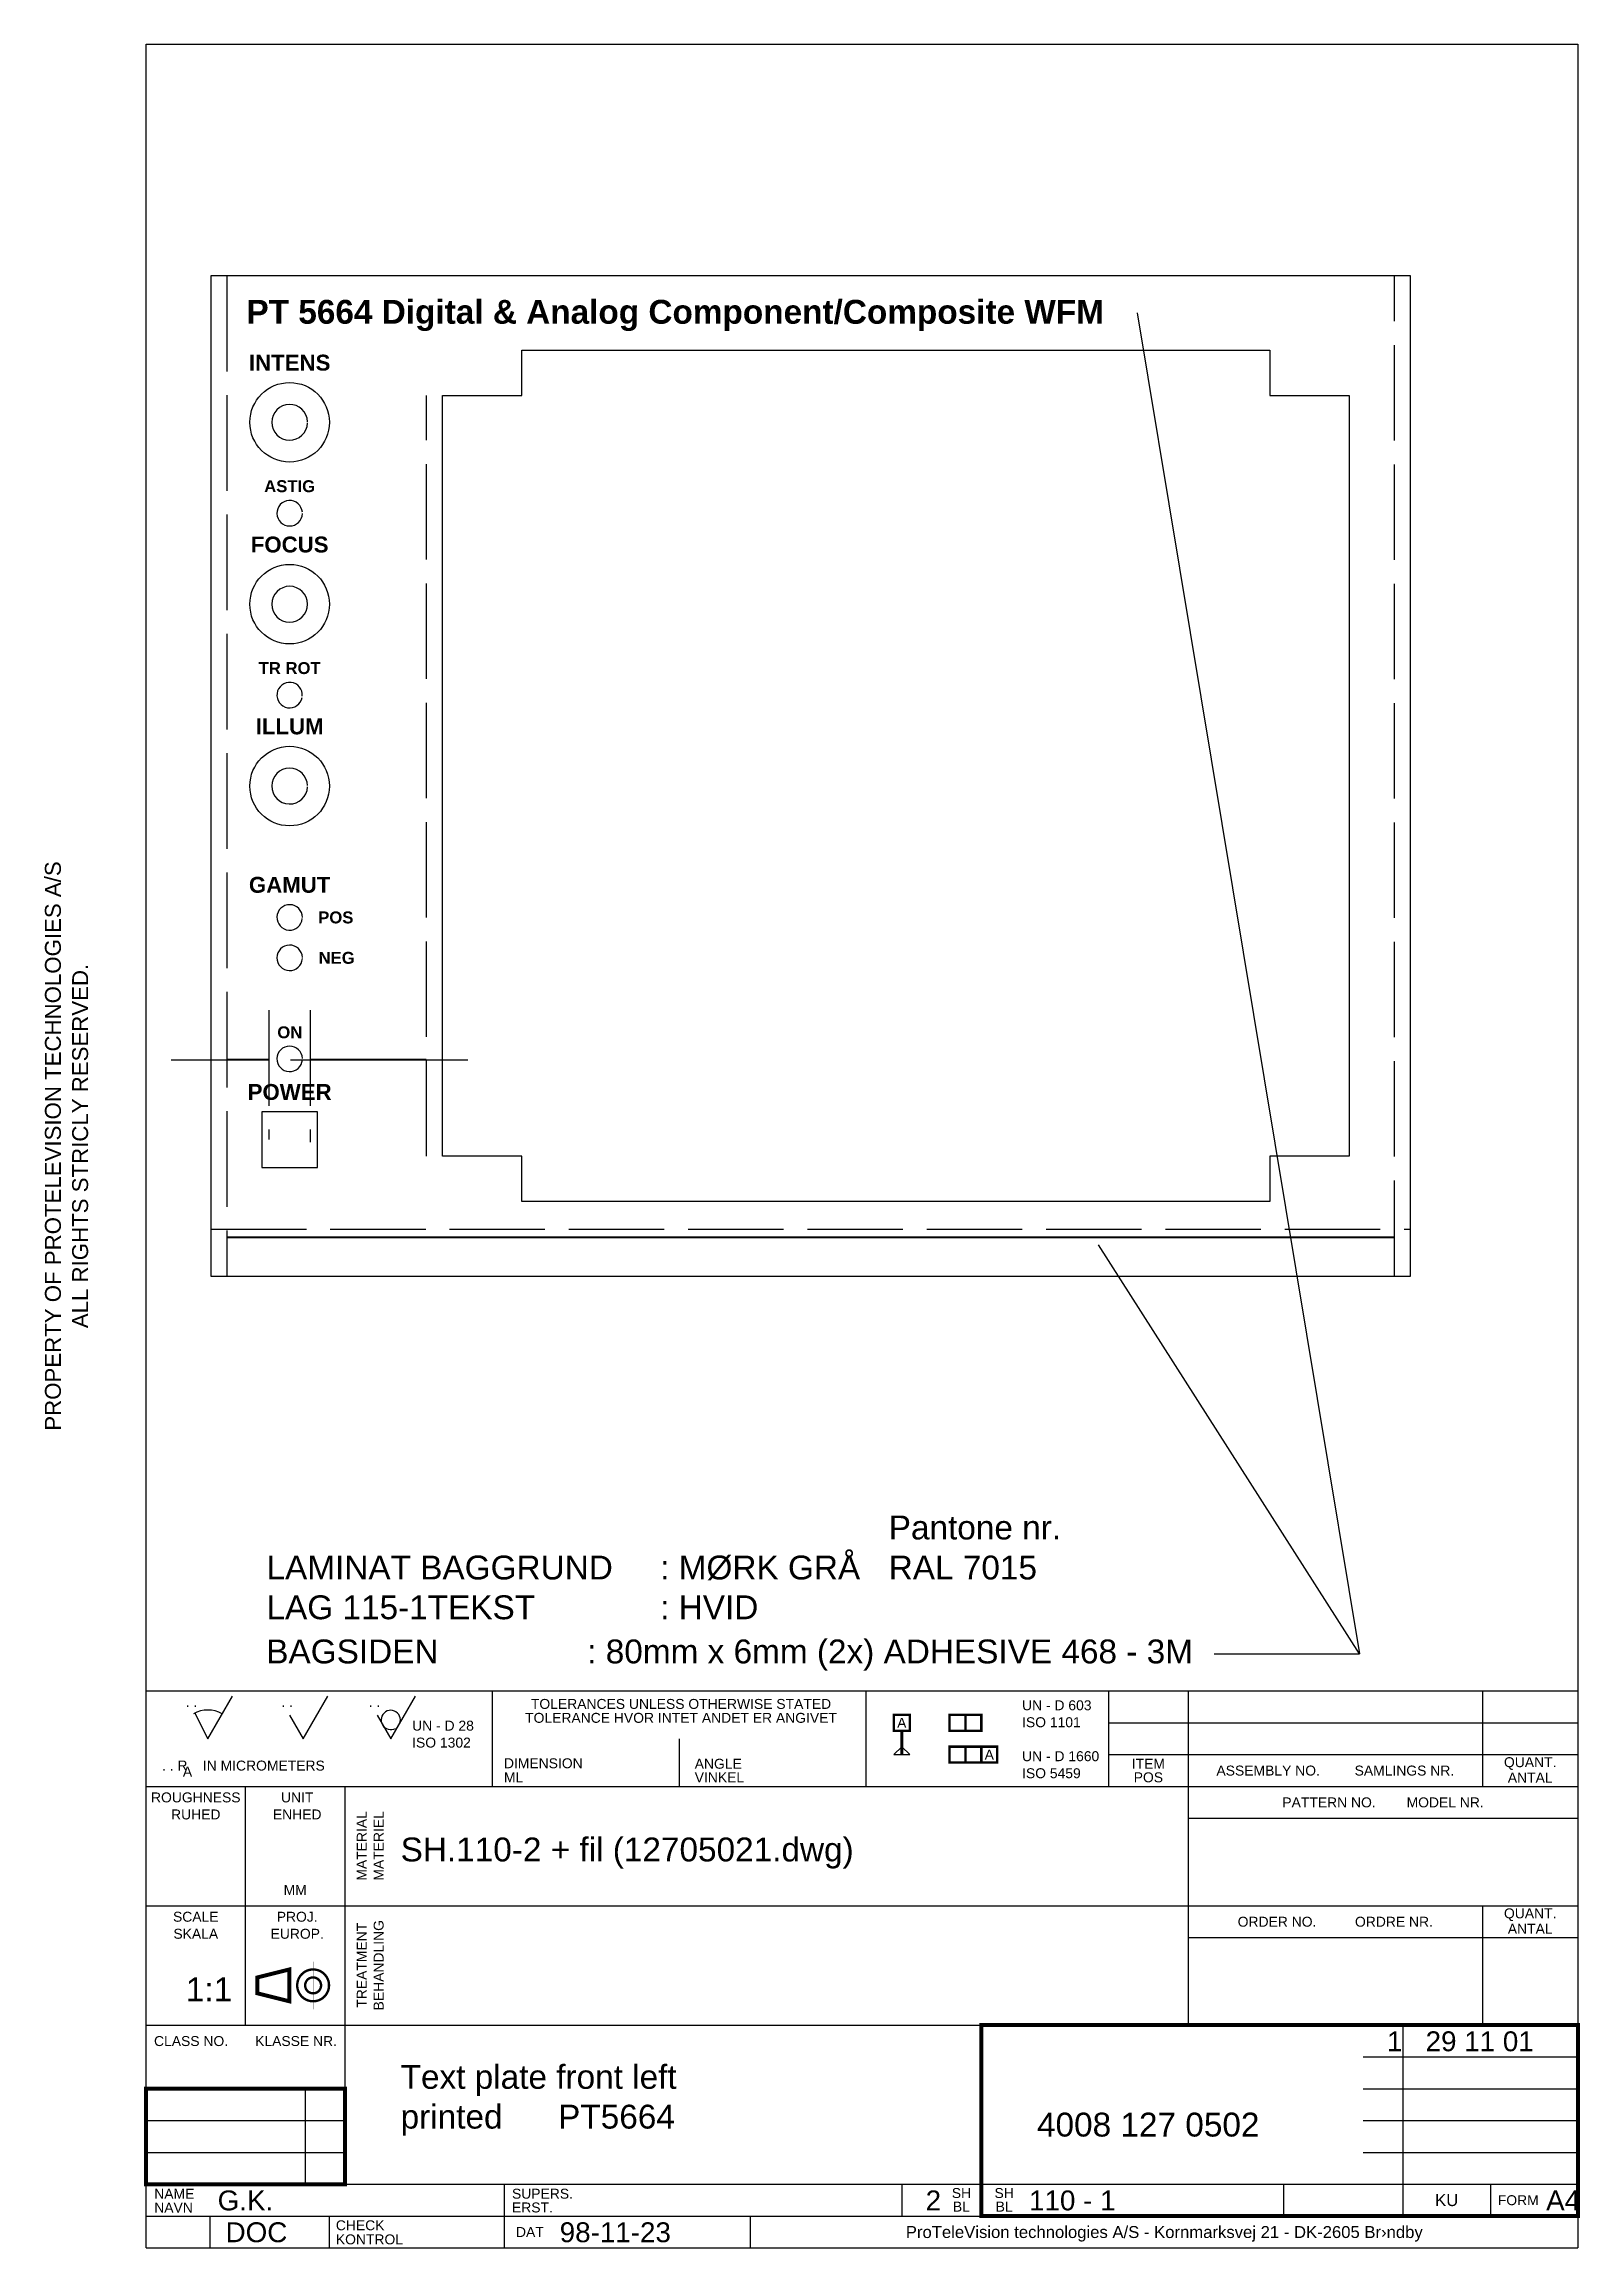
# Model space of a CAD drawing. Extents: x 7 to 200, y 10 to 287.
import ezdxf
from ezdxf.enums import TextEntityAlignment as Align

# ---------------------------------------------------------------- set-up
doc = ezdxf.new("R2010")
doc.units = 0
doc.header["$MEASUREMENT"] = 0
doc.linetypes.add('ACAD_ISO02W100', pattern=[15, 12, -3])
doc.linetypes.add('CENTER', pattern=[2, 1.25, -0.25, 0.25, -0.25])
doc.layers.get('0').update_dxf_attribs({"linetype": 'CONTINUOUS'})
for name, color, linetype in [('110-1', 10, 'CONTINUOUS'), ('110-1MEK', 3, 'CONTINUOUS'), ('115-1TEKST', 7, 'CONTINUOUS'), ('HJÆLPELINER', 6, 'ACAD_ISO02W100')]:
    doc.layers.add(name, color=color, linetype=linetype)
doc.styles.add('DK-AUDIO', font='')
doc.styles.get("Standard").update_dxf_attribs({"font": 'ARIAL.TTF'})
doc.styles.get('DK-AUDIO').set_extended_font_data('Arial', bold=True)

msp = doc.modelspace()

# ---------------------------------------------------------------- linework, layer by layer
for centre in [(38.05, 239.46), (38.05, 216.6), (38.05, 193.74)]:
    msp.add_circle(centre, 5)
at = {"layer": '110-1'}
for p, q in [((144.58, 253.2), (172.53, 84.68)), ((172.53, 84.68), (139.74, 136.08)), ((154.29, 84.68), (172.53, 84.68)), ((45, 67), (45, 50)), ((65, 18), (65, 14)), ((43, 14), (43, 10))]:
    msp.add_line(p, q, dxfattribs=at)
for points in [[(20, 10), (20, 287), (200, 287), (200, 10)], [(20, 80), (200, 80)], [(26.15, 77.23), (27.75, 74), (30.87, 79.37)], [(38.04, 76.97), (39.75, 74), (42.87, 79.37)], [(49.04, 76.97), (50.75, 74), (53.87, 79.37)], [(63.5, 80), (63.5, 68)], [(110.5, 80), (110.5, 68)], [(141, 80), (141, 68)], [(151, 80), (151, 38)], [(188, 80), (188, 68)], [(141, 76), (200, 76)], [(87, 74), (87, 68)], [(141, 72), (200, 72)], [(20, 68), (200, 68)], [(32.5, 38), (32.5, 68)], [(45, 68), (45, 18)], [(151.09, 64.01), (200.09, 64.01)], [(20, 53), (200, 53)], [(188, 53), (188, 38)], [(151, 49), (200, 49)], [(20, 38), (200, 38)], [(178, 38), (178, 14)], [(173, 34), (200, 34)], [(40, 30), (40, 18)], [(173, 30), (200, 30)], [(20, 26), (45, 26)], [(173, 26), (200, 26)], [(20, 22), (45, 22)], [(173, 22), (200, 22)], [(20, 18), (200, 18)], [(65, 18), (65, 10)], [(115, 18), (115, 14)], [(125, 18), (125, 14)], [(163, 18), (163, 14)], [(189, 18), (189, 14)], [(20, 14), (200, 14)], [(28, 14), (28, 10)], [(43, 14), (43, 10)], [(96, 10), (96, 14)], [(20, 10), (200, 10)]]:
    msp.add_lwpolyline(points, dxfattribs=at)
for points, const_width in [([(114, 77), (116, 77), (116, 75), (114, 75)], 0.3), ([(121, 75), (123, 75), (123, 77), (121, 77)], 0.3), ([(123, 75), (125, 75), (125, 77), (123, 77)], 0.3), ([(121, 71), (123, 71), (123, 73), (121, 73)], 0.3), ([(123, 71), (125, 71), (125, 73), (123, 73)], 0.3), ([(125, 73), (127, 73), (127, 71), (125, 71)], 0.3), ([(125, 14), (200, 14), (200, 38), (125, 38)], 0.5)]:
    msp.add_lwpolyline(points, close=True, dxfattribs=dict(at, const_width=const_width))
for points, const_width in [([(115, 75), (115, 72)], 0.4), ([(34, 42), (38, 41), (38, 45), (34, 44), (34, 42)], 0.5), ([(20, 18), (45, 18), (45, 30), (20, 30), (20, 18)], 0.5)]:
    msp.add_lwpolyline(points, dxfattribs=dict(at, const_width=const_width))
msp.add_lwpolyline([(114, 72), (116, 72), (115, 73)], close=True, dxfattribs=at)
at = {"layer": '110-1', "color": 13, "const_width": 0.3}
for points in [[(39, 43, 1), (43, 43, 1)], [(40, 43, 1), (42, 43, 1)]]:
    msp.add_lwpolyline(points, format="xyb", close=True, dxfattribs=at)
at = {"layer": '110-1', "color": 2, "linetype": 'CENTER', "const_width": 0.02}
for points in [[(41, 46), (41, 40)], [(33, 43), (44, 43)]]:
    msp.add_lwpolyline(points, dxfattribs=at)
at = {"layer": '110-1'}
for centre, radius, start, end in [((27.75, 74), 3.61, 59.8382, 119.8382), ((50.76, 76.36), 1.21, 306.4848, 299.2477)]:
    msp.add_arc(centre, radius, start, end, dxfattribs=at)
at = {"layer": '110-1MEK'}
for p, q in [((178.95, 257.86), (28.15, 257.86)), ((28.15, 257.86), (28.15, 132.16)), ((178.95, 132.16), (178.95, 257.86)), ((67.25, 248.51), (161.25, 248.51)), ((67.25, 242.81), (67.25, 248.51)), ((161.25, 248.51), (161.25, 242.81)), ((57.25, 147.21), (57.25, 242.81)), ((57.25, 242.81), (67.25, 242.81)), ((161.25, 242.81), (171.25, 242.81)), ((171.25, 242.81), (171.25, 147.21)), ((41.55, 152.79), (34.55, 152.79)), ((34.55, 152.79), (34.55, 145.79)), ((41.55, 145.79), (41.55, 152.79)), ((67.25, 147.21), (57.25, 147.21)), ((67.25, 141.51), (67.25, 147.21)), ((171.25, 147.21), (161.25, 147.21)), ((161.25, 147.21), (161.25, 141.51)), ((34.55, 145.79), (41.55, 145.79)), ((161.25, 141.51), (67.25, 141.51)), ((28.15, 132.16), (178.95, 132.16))]:
    msp.add_line(p, q, dxfattribs=at)
for centre, radius, start, end in [((38.05, 239.46), 2.25, 1.9987, 358.0519), ((38.05, 228.03), 1.6, 4.395, 358.4343), ((38.05, 216.6), 2.25, 359.8838, 359.8772), ((38.05, 205.17), 1.6, 355.2361, 349.3786), ((38.05, 193.74), 2.25, 1.4615, 357.5095), ((38.05, 177.23), 1.6, 0.2428, 354.9867), ((38.05, 172.15), 1.6, 2.2676, 356.596), ((38.05, 159.45), 1.6, 1.6565, 355.9867)]:
    msp.add_arc(centre, radius, start, end, dxfattribs=at)
at = {"layer": '115-1TEKST', "const_width": 0.25}
for points in [[(35.45, 159.34), (30.15, 159.34)], [(40.65, 159.34), (55.25, 159.34)], [(176.95, 137.04), (30.15, 137.04)]]:
    msp.add_lwpolyline(points, dxfattribs=at)
at = {"layer": 'HJÆLPELINER'}
for p, q in [((30.15, 257.86), (30.15, 132.16)), ((176.95, 132.16), (176.95, 257.86)), ((55.25, 147.21), (55.25, 242.81)), ((35.45, 165.56), (35.45, 149.33)), ((40.65, 165.56), (40.65, 148.99)), ((23.15, 159.34), (60.47, 159.34)), ((28.15, 138.04), (178.95, 138.04))]:
    msp.add_line(p, q, dxfattribs=at)

# ---------------------------------------------------------------- texts
at = {"layer": '110-1'}
for s, p in [('PROPERTY OF PROTELEVISION TECHNOLOGIES A/S', (9.29, 148.5)), ('ALL RIGHTS STRICLY RESERVED.', (12.71, 148.5))]:
    msp.add_text(s, height=2, rotation=90, dxfattribs=at).set_placement(p, align=Align.CENTER)
for s, height, p in [('Pantone nr.', 3, (113.36, 99.05)), ('LAMINAT BAGGRUND', 3, (35.14, 94.02)), (': MØRK GRÅ', 3, (84.63, 94.02)), ('RAL 7015', 3, (113.36, 94.02)), ('LAG 115-1TEKST', 3, (35.14, 89.02)), (': HVID', 3, (84.63, 89.02)), ('BAGSIDEN', 3, (35.11, 83.47)), (': 80mm x 6mm (2x) ADHESIVE 468 - 3M', 3, (75.46, 83.47)), ('. .', 1.25, (25, 78)), ('. .', 1.25, (37, 78)), ('. .', 1.25, (48, 78)), ('UN - D 603', 1.25, (130.12, 77.58)), ('UN - D 28', 1.25, (53.45, 75.02)), ('ISO 1101', 1.25, (130.12, 75.45)), ('ISO 1302 ', 1.25, (53.45, 72.89)), ('UN - D 1660', 1.25, (130.12, 71.18)), ('. . R    IN MICROMETERS', 1.25, (22, 70)), ('A', 1.25, (24.63, 69.24)), ('DIMENSION', 1.25, (64.99, 70.29)), ('ML', 1.25, (64.99, 68.52)), ('ANGLE', 1.25, (88.97, 70.23)), ('VINKEL', 1.25, (88.97, 68.52)), ('ISO 5459', 1.25, (130.12, 69.04)), ('NAME', 1.25, (21.03, 16.18)), ('SUPERS.', 1.25, (66, 16.19)), ('NAVN', 1.25, (21.03, 14.44)), ('ERST.', 1.25, (66, 14.46)), ('CHECK', 1.25, (43.86, 12.22)), ('KONTROL', 1.25, (43.86, 10.45))]:
    msp.add_text(s, height=height, dxfattribs=at).set_placement(p)
for s, p in [('TOLERANCES UNLESS OTHERWISE STATED', (87.25, 77.75)), ('TOLERANCE HVOR INTET ANDET ER ANGIVET', (87.25, 76)), ('ROUGHNESS', (26.25, 66)), ('UNIT', (39, 66)), ('RUHED', (26.25, 63.86)), ('ENHED', (39, 63.86)), ('MM', (38.75, 54.37)), ('SCALE', (26.25, 51)), ('SKALA', (26.25, 48.86)), ('EUROP.', (39, 48.86)), ('PROJ.', (39, 51))]:
    msp.add_text(s, height=1.25, dxfattribs=at).set_placement(p, align=Align.CENTER)
for s, height, p in [('A', 1.25, (115, 76)), ('A', 1.25, (126, 72)), ('ITEM', 1.25, (146, 70.85)), ('POS', 1.25, (146, 69.15)), ('ASSEMBLY NO.         SAMLINGS NR.', 1.25, (169.5, 70)), ('QUANT.', 1.25, (194, 70.89)), ('ANTAL', 1.25, (194, 69.11)), ('PATTERN NO.        MODEL NR.', 1.25, (175.5, 66)), ('QUANT.', 1.25, (194, 51.89)), ('ORDER NO.          ORDRE NR.', 1.25, (169.5, 51)), ('ANTAL', 1.25, (194, 50.11)), ('CLASS NO.       KLASSE NR.', 1.25, (32.5, 36)), ('SH', 1.25, (122.5, 16.9)), ('SH', 1.25, (127.87, 16.9)), ('KU', 1.5, (183.5, 16)), ('FORM', 1.25, (192.5, 16)), ('BL', 1.25, (122.5, 15.19)), ('BL', 1.25, (127.87, 15.19)), ('DAT', 1.25, (68.25, 12)), ('ProTeleVision technologies A/S - Kornmarksvej 21 - DK-2605 Br›ndby', 1.5, (148, 11.81))]:
    msp.add_text(s, height=height, dxfattribs=at).set_placement(p, align=Align.MIDDLE)
for s, p in [('MATERIAL', (47.11, 60.53)), ('MATERIEL', (49.24, 60.53)), ('TREATMENT', (47.11, 45.53)), ('BEHANDLING', (49.24, 45.53))]:
    msp.add_text(s, height=1.25, rotation=90, dxfattribs=at).set_placement(p, align=Align.MIDDLE)
at = {"layer": '110-1', "color": 14}
for s, height, p in [('SH.110-2 + fil (12705021.dwg)', 3, (52, 58.58)), ('1:1', 3, (25, 41)), ('1   29 11 01', 2.5, (176, 34.72)), ('Text plate front left', 3, (52, 30)), ('printed      PT5664', 3, (52, 25)), ('4008 127 0502', 3, (132, 24)), ('G.K.', 2.5, (29, 14.72)), ('2', 2.5, (118, 14.72)), ('110 - 1', 2.5, (131, 14.72)), ('A4', 2.5, (196, 14.72)), ('DOC', 2.5, (30, 10.72)), ('98-11-23', 2.5, (72, 10.72))]:
    msp.add_text(s, height=height, dxfattribs=at).set_placement(p)
at = {"layer": '115-1TEKST', "style": 'DK-AUDIO'}
msp.add_text('PT 5664 Digital & Analog Component/Composite WFM', height=3, dxfattribs=at).set_placement((32.62, 251.85))
for s, height, p in [('INTENS', 2, (38.05, 245.96)), ('ASTIG', 1.5, (38.05, 230.68)), ('FOCUS', 2, (38.05, 223.1)), ('TR ROT', 1.5, (38.05, 207.82)), ('ILLUM', 2, (38.05, 200.24)), ('GAMUT', 2, (38.05, 180.33)), ('POS', 1.5, (43.85, 176.48)), ('NEG', 1.5, (43.96, 171.4)), ('ON', 1.5, (38.07, 162.04)), ('POWER', 2, (38.05, 154.29))]:
    msp.add_text(s, height=height, dxfattribs=at).set_placement(p, align=Align.CENTER)

doc.saveas('drawing.dxf')
